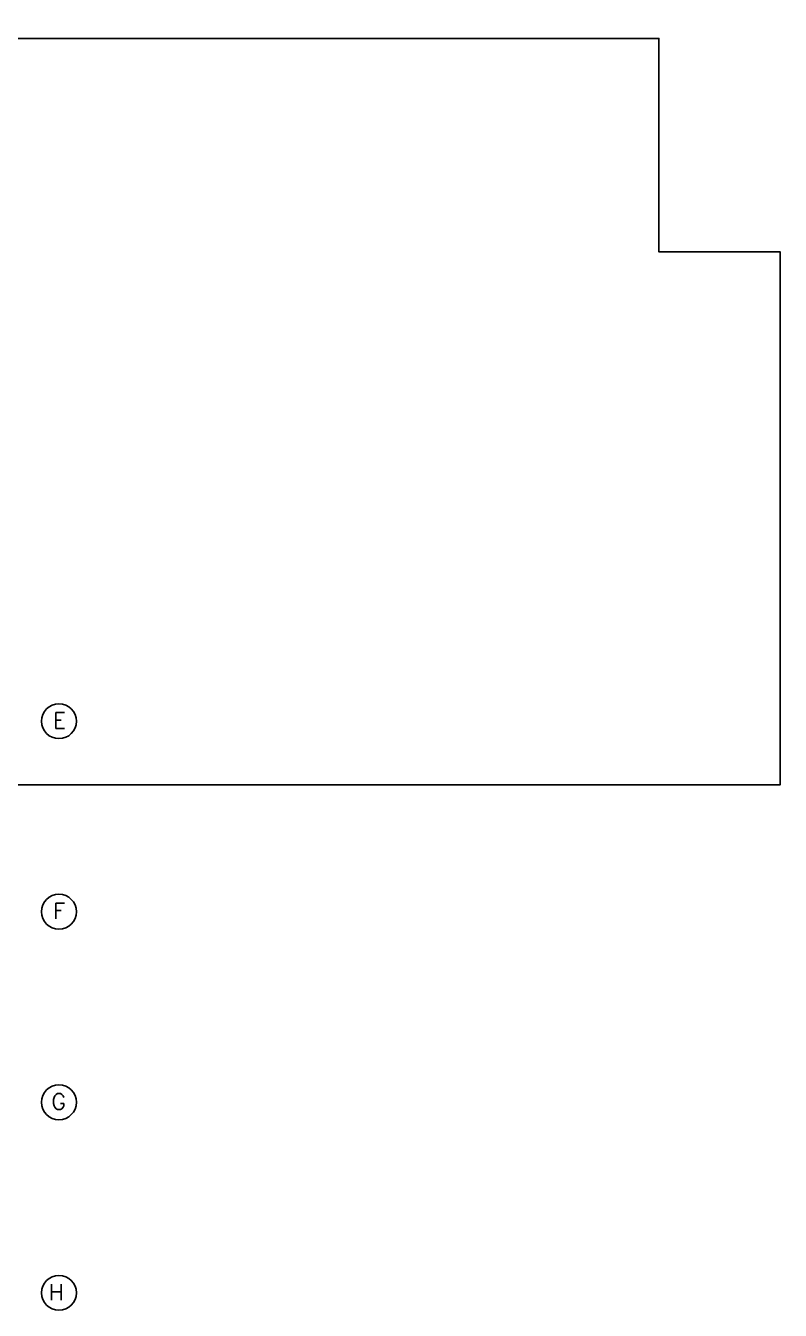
# Model space of a CAD drawing. Extents: x 2687779 to 2997471, y -863049 to -631414.
# Drawn here: x 2793531 to 2817297, y -802974 to -762524 of the extents above; entities that cross this region are included whole.
import ezdxf

# ---------------------------------------------------------------- set-up
doc = ezdxf.new("R2010")
doc.units = 0
doc.header["$LTSCALE"] = 10
doc.header["$MEASUREMENT"] = 0
doc.layers.add('GRID-T', color=7, linetype='CONTINUOUS')
doc.layers.add('hatch', color=7, linetype='CONTINUOUS')
doc.styles.add('ROMANS', font='romans.shx', dxfattribs={"width": 0.8, "height": 100})

msp = doc.modelspace()

# ---------------------------------------------------------------- linework, layer by layer
at = {"layer": 'GRID-T', "color": 7}
for centre in [(2794579.7, -784424.1), (2794579.7, -790424.1), (2794579.7, -796424.1), (2794579.7, -802424.1)]:
    msp.add_circle(centre, 550, dxfattribs=at)
at = {"layer": 'hatch', "color": 8}
msp.add_lwpolyline([(2752091.3, -784349.1), (2752091.3, -779674.1), (2742141.3, -779674.1), (2742141.3, -769649.1), (2745966.3, -769649.1), (2745966.3, -762924.1), (2771615.6, -762924.1), (2771615.6, -762524.1), (2787822.4, -762524.1), (2787822.4, -762924.1), (2813472.4, -762924.1), (2813472.4, -769649.1), (2817297.4, -769649.1), (2817297.4, -786424.1), (2787465, -786424.1)], dxfattribs=at)

# ---------------------------------------------------------------- texts
at = {"layer": 'GRID-T', "color": 3, "style": 'ROMANS'}
for s, p in [('E', (2794392.3, -784649.9)), ('F', (2794392.3, -790649.9)), ('G', (2794344.7, -796649.9)), ('H', (2794261.5, -802649.9))]:
    msp.add_text(s, height=500, dxfattribs=at).set_placement(p)

doc.saveas('drawing.dxf')
